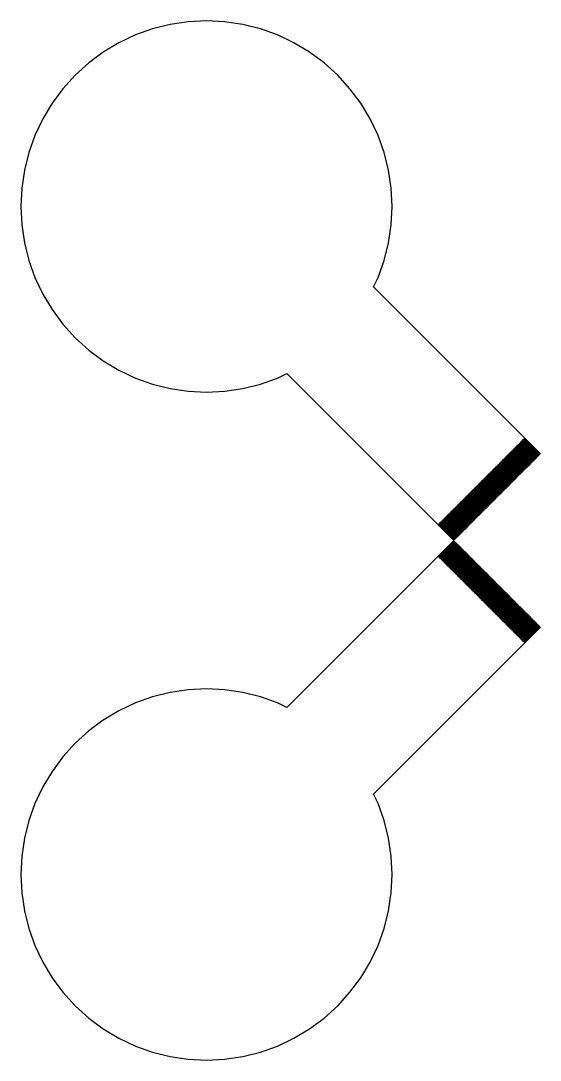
# Model space of a CAD drawing. Extents: x -73 to 181, y -8 to 80.
# Drawn here: x 20 to 27, y 20 to 34 of the extents above; entities that cross this region are included whole.
import ezdxf

# ---------------------------------------------------------------- set-up
doc = ezdxf.new("R2010")
doc.units = 0

msp = doc.modelspace()

# ---------------------------------------------------------------- linework, layer by layer
for p, q in [((21.7771, 33.8895), (21.5461, 33.8069)), ((22.0151, 33.9491), (21.7771, 33.8895)), ((22.2578, 33.9851), (22.0151, 33.9491)), ((22.5028, 33.9972), (22.2578, 33.9851)), ((22.7478, 33.9851), (22.5028, 33.9972)), ((22.9905, 33.9491), (22.7478, 33.9851)), ((23.2285, 33.8895), (22.9905, 33.9491)), ((23.4595, 33.8069), (23.2285, 33.8895)), ((21.5461, 33.8069), (21.3243, 33.702)), ((23.6813, 33.702), (23.4595, 33.8069)), ((21.3243, 33.702), (21.1139, 33.5759)), ((23.8917, 33.5759), (23.6813, 33.702)), ((21.1139, 33.5759), (20.9168, 33.4297)), ((24.0888, 33.4297), (23.8917, 33.5759)), ((20.9168, 33.4297), (20.735, 33.265)), ((24.2706, 33.265), (24.0888, 33.4297)), ((20.735, 33.265), (20.5703, 33.0832)), ((24.4353, 33.0832), (24.2706, 33.265)), ((20.5703, 33.0832), (20.4241, 32.8861)), ((24.5815, 32.8861), (24.4353, 33.0832)), ((20.4241, 32.8861), (20.298, 32.6757)), ((24.7076, 32.6757), (24.5815, 32.8861)), ((20.298, 32.6757), (20.1931, 32.4539)), ((24.8125, 32.4539), (24.7076, 32.6757)), ((20.1931, 32.4539), (20.1105, 32.2229)), ((24.8951, 32.2229), (24.8125, 32.4539)), ((20.1105, 32.2229), (20.0508, 31.9849)), ((24.9547, 31.9849), (24.8951, 32.2229)), ((20.0508, 31.9849), (20.0148, 31.7422)), ((24.9908, 31.7422), (24.9547, 31.9849)), ((20.0148, 31.7422), (20.0028, 31.4972)), ((25.0028, 31.4972), (24.9908, 31.7422)), ((20.0028, 31.4972), (20.0148, 31.2521)), ((24.9908, 31.2521), (25.0028, 31.4972)), ((20.0148, 31.2521), (20.0508, 31.0095)), ((24.9548, 31.0094), (24.9908, 31.2521)), ((20.0508, 31.0095), (20.1105, 30.7715)), ((24.8951, 30.7715), (24.9548, 31.0094)), ((20.1105, 30.7715), (20.1931, 30.5405)), ((24.8125, 30.5405), (24.8951, 30.7715)), ((20.1931, 30.5405), (20.298, 30.3187)), ((24.7527, 30.414), (24.8125, 30.5405)), ((27, 28.1667), (24.7527, 30.414)), ((20.298, 30.3187), (20.4241, 30.1083)), ((20.4241, 30.1083), (20.5703, 29.9112)), ((20.5703, 29.9112), (20.735, 29.7294)), ((20.735, 29.7294), (20.9168, 29.5647)), ((20.9168, 29.5647), (21.1139, 29.4185)), ((21.1139, 29.4185), (21.3243, 29.2924)), ((21.3243, 29.2924), (21.5461, 29.1875)), ((21.5461, 29.1875), (21.7771, 29.1048)), ((23.2285, 29.1048), (23.4595, 29.1875)), ((23.4595, 29.1875), (23.586, 29.2473)), ((23.586, 29.2473), (25.8333, 27)), ((21.7771, 29.1048), (22.0151, 29.0452)), ((22.0151, 29.0452), (22.2578, 29.0092)), ((22.2578, 29.0092), (22.5028, 28.9972)), ((22.5028, 28.9972), (22.7479, 29.0092)), ((22.7479, 29.0092), (22.9905, 29.0452)), ((22.9905, 29.0452), (23.2285, 29.1048)), ((26.6747, 28.2657), (26.6818, 28.2728)), ((26.6818, 28.2728), (26.8939, 28.0606)), ((26.6889, 28.2799), (26.6959, 28.2869)), ((26.901, 28.0677), (26.6889, 28.2799)), ((26.6959, 28.2869), (26.9081, 28.0748)), ((26.703, 28.294), (26.7101, 28.3011)), ((26.9151, 28.0818), (26.703, 28.294)), ((26.7101, 28.3011), (26.9222, 28.0889)), ((26.7171, 28.3081), (26.7242, 28.3152)), ((26.9293, 28.096), (26.7171, 28.3081)), ((26.7242, 28.3152), (26.9363, 28.1031)), ((26.7313, 28.3223), (26.7384, 28.3293)), ((26.9434, 28.1101), (26.7313, 28.3223)), ((26.7384, 28.3293), (26.9505, 28.1172)), ((26.7454, 28.3364), (26.7525, 28.3435)), ((26.9576, 28.1243), (26.7454, 28.3364)), ((26.7525, 28.3435), (26.9646, 28.1314)), ((26.7596, 28.3506), (26.7666, 28.3576)), ((26.9717, 28.1384), (26.7596, 28.3506)), ((26.7666, 28.3576), (26.9788, 28.1455)), ((26.7737, 28.3647), (26.7808, 28.3718)), ((26.9858, 28.1526), (26.7737, 28.3647)), ((26.7808, 28.3718), (26.9929, 28.1596)), ((26.5333, 28.1243), (26.5404, 28.1314)), ((26.5404, 28.1314), (26.7525, 27.9192)), ((26.5474, 28.1384), (26.5545, 28.1455)), ((26.7596, 27.9263), (26.5474, 28.1384)), ((26.5545, 28.1455), (26.7666, 27.9334)), ((26.5616, 28.1526), (26.5686, 28.1597)), ((26.7737, 27.9404), (26.5616, 28.1526)), ((26.5686, 28.1597), (26.7808, 27.9475)), ((26.5757, 28.1667), (26.5828, 28.1738)), ((26.7879, 27.9546), (26.5757, 28.1667)), ((26.5828, 28.1738), (26.7949, 27.9617)), ((26.5899, 28.1809), (26.5969, 28.1879)), ((26.802, 27.9687), (26.5899, 28.1809)), ((26.5969, 28.1879), (26.8091, 27.9758)), ((26.604, 28.195), (26.6111, 28.2021)), ((26.8161, 27.9829), (26.604, 28.195)), ((26.6111, 28.2021), (26.8232, 27.9899)), ((26.6181, 28.2091), (26.6252, 28.2162)), ((26.8303, 27.997), (26.6181, 28.2091)), ((26.6252, 28.2162), (26.8374, 28.0041)), ((26.6323, 28.2233), (26.6394, 28.2303)), ((26.8444, 28.0112), (26.6323, 28.2233)), ((26.6394, 28.2303), (26.8515, 28.0182)), ((26.6464, 28.2374), (26.6535, 28.2445)), ((26.8586, 28.0253), (26.6464, 28.2374)), ((26.6535, 28.2445), (26.8656, 28.0324)), ((26.6606, 28.2516), (26.6676, 28.2586)), ((26.8727, 28.0394), (26.6606, 28.2516)), ((26.6676, 28.2586), (26.8798, 28.0465)), ((26.8869, 28.0536), (26.6747, 28.2657)), ((26.9646, 28.1314), (26.9576, 28.1243)), ((26.9788, 28.1455), (26.9717, 28.1384)), ((26.9929, 28.1596), (26.9858, 28.1526)), ((26.3919, 27.9829), (26.3989, 27.9899)), ((26.3989, 27.9899), (26.6111, 27.7778)), ((26.406, 27.997), (26.4131, 28.0041)), ((26.6181, 27.7849), (26.406, 27.997)), ((26.4131, 28.0041), (26.6252, 27.7919)), ((26.4202, 28.0112), (26.4272, 28.0182)), ((26.6323, 27.799), (26.4202, 28.0112)), ((26.4272, 28.0182), (26.6394, 27.8061)), ((26.4343, 28.0253), (26.4414, 28.0324)), ((26.6464, 27.8132), (26.4343, 28.0253)), ((26.4414, 28.0324), (26.6535, 27.8202)), ((26.4484, 28.0394), (26.4555, 28.0465)), ((26.6606, 27.8273), (26.4484, 28.0394)), ((26.4555, 28.0465), (26.6676, 27.8344)), ((26.4626, 28.0536), (26.4697, 28.0607)), ((26.6747, 27.8414), (26.4626, 28.0536)), ((26.4697, 28.0607), (26.6818, 27.8485)), ((26.4767, 28.0677), (26.4838, 28.0748)), ((26.6889, 27.8556), (26.4767, 28.0677)), ((26.4838, 28.0748), (26.6959, 27.8627)), ((26.4909, 28.0819), (26.4979, 28.0889)), ((26.703, 27.8697), (26.4909, 28.0819)), ((26.4979, 28.0889), (26.7101, 27.8768)), ((26.505, 28.096), (26.5121, 28.1031)), ((26.7171, 27.8839), (26.505, 28.096)), ((26.5121, 28.1031), (26.7242, 27.8909)), ((26.5191, 28.1101), (26.5262, 28.1172)), ((26.7313, 27.898), (26.5191, 28.1101)), ((26.5262, 28.1172), (26.7384, 27.9051)), ((26.7454, 27.9122), (26.5333, 28.1243)), ((26.8232, 27.9899), (26.8161, 27.9829)), ((26.8374, 28.0041), (26.8303, 27.997)), ((26.8515, 28.0182), (26.8444, 28.0112)), ((26.8656, 28.0324), (26.8586, 28.0253)), ((26.8798, 28.0465), (26.8727, 28.0394)), ((26.8939, 28.0606), (26.8869, 28.0536)), ((26.9081, 28.0748), (26.901, 28.0677)), ((26.9222, 28.0889), (26.9151, 28.0818)), ((26.9363, 28.1031), (26.9293, 28.096)), ((26.9505, 28.1172), (26.9434, 28.1101)), ((26.2646, 27.8556), (26.2717, 27.8627)), ((26.4767, 27.6434), (26.2646, 27.8556)), ((26.2717, 27.8627), (26.4838, 27.6505)), ((26.2787, 27.8697), (26.2858, 27.8768)), ((26.4909, 27.6576), (26.2787, 27.8697)), ((26.2858, 27.8768), (26.4979, 27.6647)), ((26.2929, 27.8839), (26.3, 27.8909)), ((26.505, 27.6717), (26.2929, 27.8839)), ((26.3, 27.8909), (26.5121, 27.6788)), ((26.307, 27.898), (26.3141, 27.9051)), ((26.5191, 27.6859), (26.307, 27.898)), ((26.3141, 27.9051), (26.5262, 27.6929)), ((26.3212, 27.9122), (26.3282, 27.9192)), ((26.5333, 27.7), (26.3212, 27.9122)), ((26.3282, 27.9192), (26.5404, 27.7071)), ((26.3353, 27.9263), (26.3424, 27.9334)), ((26.5474, 27.7142), (26.3353, 27.9263)), ((26.3424, 27.9334), (26.5545, 27.7212)), ((26.3494, 27.9404), (26.3565, 27.9475)), ((26.5616, 27.7283), (26.3494, 27.9404)), ((26.3565, 27.9475), (26.5686, 27.7354)), ((26.3636, 27.9546), (26.3707, 27.9617)), ((26.5757, 27.7424), (26.3636, 27.9546)), ((26.3707, 27.9617), (26.5828, 27.7495)), ((26.3777, 27.9687), (26.3848, 27.9758)), ((26.5899, 27.7566), (26.3777, 27.9687)), ((26.3848, 27.9758), (26.5969, 27.7637)), ((26.604, 27.7707), (26.3919, 27.9829)), ((26.6959, 27.8627), (26.6889, 27.8556)), ((26.7101, 27.8768), (26.703, 27.8697)), ((26.7242, 27.8909), (26.7171, 27.8839)), ((26.7384, 27.9051), (26.7313, 27.898)), ((26.7525, 27.9192), (26.7454, 27.9122)), ((26.7666, 27.9334), (26.7596, 27.9263)), ((26.7808, 27.9475), (26.7737, 27.9404)), ((26.7949, 27.9617), (26.7879, 27.9546)), ((26.8091, 27.9758), (26.802, 27.9687)), ((26.1232, 27.7142), (26.1302, 27.7212)), ((26.3353, 27.502), (26.1232, 27.7142)), ((26.1302, 27.7212), (26.3424, 27.5091)), ((26.1373, 27.7283), (26.1444, 27.7354)), ((26.3495, 27.5162), (26.1373, 27.7283)), ((26.1444, 27.7354), (26.3565, 27.5233)), ((26.1515, 27.7425), (26.1585, 27.7495)), ((26.3636, 27.5303), (26.1515, 27.7425)), ((26.1585, 27.7495), (26.3707, 27.5374)), ((26.1656, 27.7566), (26.1727, 27.7637)), ((26.3777, 27.5445), (26.1656, 27.7566)), ((26.1727, 27.7637), (26.3848, 27.5515)), ((26.1798, 27.7708), (26.1868, 27.7778)), ((26.3919, 27.5586), (26.1798, 27.7708)), ((26.1868, 27.7778), (26.399, 27.5657)), ((26.1939, 27.7849), (26.201, 27.792)), ((26.406, 27.5728), (26.1939, 27.7849)), ((26.201, 27.792), (26.4131, 27.5798)), ((26.208, 27.799), (26.2151, 27.8061)), ((26.4202, 27.5869), (26.208, 27.799)), ((26.2151, 27.8061), (26.4272, 27.594)), ((26.2222, 27.8132), (26.2292, 27.8202)), ((26.4343, 27.601), (26.2222, 27.8132)), ((26.2292, 27.8202), (26.4414, 27.6081)), ((26.2363, 27.8273), (26.2434, 27.8344)), ((26.4485, 27.6152), (26.2363, 27.8273)), ((26.2434, 27.8344), (26.4555, 27.6222)), ((26.2504, 27.8414), (26.2575, 27.8485)), ((26.4626, 27.6293), (26.2504, 27.8414)), ((26.2575, 27.8485), (26.4697, 27.6364)), ((26.5545, 27.7212), (26.5474, 27.7142)), ((26.5686, 27.7354), (26.5616, 27.7283)), ((26.5828, 27.7495), (26.5757, 27.7424)), ((26.5969, 27.7637), (26.5899, 27.7566)), ((26.6111, 27.7778), (26.604, 27.7707)), ((26.6252, 27.7919), (26.6181, 27.7849)), ((26.6394, 27.8061), (26.6323, 27.799)), ((26.6535, 27.8202), (26.6464, 27.8132)), ((26.6676, 27.8344), (26.6606, 27.8273)), ((26.6818, 27.8485), (26.6747, 27.8414)), ((25.9818, 27.5728), (25.9888, 27.5798)), ((26.1939, 27.3606), (25.9818, 27.5728)), ((25.9888, 27.5798), (26.201, 27.3677)), ((25.9959, 27.5869), (26.003, 27.594)), ((26.208, 27.3748), (25.9959, 27.5869)), ((26.003, 27.594), (26.2151, 27.3818)), ((26.01, 27.601), (26.0171, 27.6081)), ((26.2222, 27.3889), (26.01, 27.601)), ((26.0171, 27.6081), (26.2292, 27.396)), ((26.0242, 27.6152), (26.0313, 27.6223)), ((26.2363, 27.403), (26.0242, 27.6152)), ((26.0313, 27.6223), (26.2434, 27.4101)), ((26.0383, 27.6293), (26.0454, 27.6364)), ((26.2505, 27.4172), (26.0383, 27.6293)), ((26.0454, 27.6364), (26.2575, 27.4243)), ((26.0525, 27.6435), (26.0596, 27.6505)), ((26.2646, 27.4313), (26.0525, 27.6435)), ((26.0596, 27.6505), (26.2717, 27.4384)), ((26.0666, 27.6576), (26.0737, 27.6647)), ((26.2787, 27.4455), (26.0666, 27.6576)), ((26.0737, 27.6647), (26.2858, 27.4525)), ((26.0808, 27.6718), (26.0878, 27.6788)), ((26.2929, 27.4596), (26.0808, 27.6718)), ((26.0878, 27.6788), (26.3, 27.4667)), ((26.0949, 27.6859), (26.102, 27.693)), ((26.307, 27.4738), (26.0949, 27.6859)), ((26.102, 27.693), (26.3141, 27.4808)), ((26.109, 27.7), (26.1161, 27.7071)), ((26.3212, 27.4879), (26.109, 27.7)), ((26.1161, 27.7071), (26.3282, 27.495)), ((26.4131, 27.5798), (26.406, 27.5728)), ((26.4272, 27.594), (26.4202, 27.5869)), ((26.4414, 27.6081), (26.4343, 27.601)), ((26.4555, 27.6222), (26.4485, 27.6152)), ((26.4697, 27.6364), (26.4626, 27.6293)), ((26.4838, 27.6505), (26.4767, 27.6434)), ((26.4979, 27.6647), (26.4909, 27.6576)), ((26.5121, 27.6788), (26.505, 27.6717)), ((26.5262, 27.6929), (26.5191, 27.6859)), ((26.5404, 27.7071), (26.5333, 27.7)), ((25.8403, 27.4313), (25.8474, 27.4384)), ((26.0525, 27.2192), (25.8403, 27.4313)), ((25.8474, 27.4384), (26.0596, 27.2263)), ((25.8545, 27.4455), (25.8616, 27.4525)), ((26.0666, 27.2333), (25.8545, 27.4455)), ((25.8616, 27.4525), (26.0737, 27.2404)), ((25.8686, 27.4596), (25.8757, 27.4667)), ((26.0808, 27.2475), (25.8686, 27.4596)), ((25.8757, 27.4667), (26.0878, 27.2545)), ((25.8828, 27.4738), (25.8898, 27.4808)), ((26.0949, 27.2616), (25.8828, 27.4738)), ((25.8898, 27.4808), (26.102, 27.2687)), ((25.8969, 27.4879), (25.904, 27.495)), ((26.109, 27.2758), (25.8969, 27.4879)), ((25.904, 27.495), (26.1161, 27.2828)), ((25.9111, 27.502), (25.9181, 27.5091)), ((26.1232, 27.2899), (25.9111, 27.502)), ((25.9181, 27.5091), (26.1302, 27.297)), ((25.9252, 27.5162), (25.9323, 27.5233)), ((26.1373, 27.304), (25.9252, 27.5162)), ((25.9323, 27.5233), (26.1444, 27.3111)), ((25.9393, 27.5303), (25.9464, 27.5374)), ((26.1515, 27.3182), (25.9393, 27.5303)), ((25.9464, 27.5374), (26.1585, 27.3253)), ((25.9535, 27.5445), (25.9606, 27.5515)), ((26.1656, 27.3323), (25.9535, 27.5445)), ((25.9606, 27.5515), (26.1727, 27.3394)), ((25.9676, 27.5586), (25.9747, 27.5657)), ((26.1798, 27.3465), (25.9676, 27.5586)), ((25.9747, 27.5657), (26.1868, 27.3535)), ((26.2717, 27.4384), (26.2646, 27.4313)), ((26.2858, 27.4525), (26.2787, 27.4455)), ((26.3, 27.4667), (26.2929, 27.4596)), ((26.3141, 27.4808), (26.307, 27.4738)), ((26.3282, 27.495), (26.3212, 27.4879)), ((26.3424, 27.5091), (26.3353, 27.502)), ((26.3565, 27.5233), (26.3495, 27.5162)), ((26.3707, 27.5374), (26.3636, 27.5303)), ((26.3848, 27.5515), (26.3777, 27.5445)), ((26.399, 27.5657), (26.3919, 27.5586)), ((25.6989, 27.2899), (25.706, 27.297)), ((25.9111, 27.0778), (25.6989, 27.2899)), ((25.706, 27.297), (25.9181, 27.0849)), ((25.7131, 27.304), (25.7201, 27.3111)), ((25.9252, 27.0919), (25.7131, 27.304)), ((25.7201, 27.3111), (25.9323, 27.099)), ((25.7272, 27.3182), (25.7343, 27.3253)), ((25.9393, 27.1061), (25.7272, 27.3182)), ((25.7343, 27.3253), (25.9464, 27.1131)), ((25.7413, 27.3323), (25.7484, 27.3394)), ((25.9535, 27.1202), (25.7413, 27.3323)), ((25.7484, 27.3394), (25.9606, 27.1273)), ((25.7555, 27.3465), (25.7626, 27.3535)), ((25.9676, 27.1343), (25.7555, 27.3465)), ((25.7626, 27.3535), (25.9747, 27.1414)), ((25.7696, 27.3606), (25.7767, 27.3677)), ((25.9818, 27.1485), (25.7696, 27.3606)), ((25.7767, 27.3677), (25.9888, 27.1556)), ((25.7838, 27.3748), (25.7908, 27.3818)), ((25.9959, 27.1626), (25.7838, 27.3748)), ((25.7908, 27.3818), (26.003, 27.1697)), ((25.7979, 27.3889), (25.805, 27.396)), ((26.01, 27.1768), (25.7979, 27.3889)), ((25.805, 27.396), (26.0171, 27.1839)), ((25.8121, 27.403), (25.8191, 27.4101)), ((26.0242, 27.1909), (25.8121, 27.403)), ((25.8191, 27.4101), (26.0313, 27.198)), ((25.8262, 27.4172), (25.8333, 27.4243)), ((26.0383, 27.2051), (25.8262, 27.4172)), ((25.8333, 27.4243), (26.0454, 27.2121)), ((26.1302, 27.297), (26.1232, 27.2899)), ((26.1444, 27.3111), (26.1373, 27.304)), ((26.1585, 27.3253), (26.1515, 27.3182)), ((26.1727, 27.3394), (26.1656, 27.3323)), ((26.1868, 27.3535), (26.1798, 27.3465)), ((26.201, 27.3677), (26.1939, 27.3606)), ((26.2151, 27.3818), (26.208, 27.3748)), ((26.2292, 27.396), (26.2222, 27.3889)), ((26.2434, 27.4101), (26.2363, 27.403)), ((26.2575, 27.4243), (26.2505, 27.4172)), ((25.6282, 27.2192), (25.6353, 27.2263)), ((25.8403, 27.0071), (25.6282, 27.2192)), ((25.6353, 27.2263), (25.8474, 27.0141)), ((25.6423, 27.2333), (25.6494, 27.2404)), ((25.8545, 27.0212), (25.6423, 27.2333)), ((25.6494, 27.2404), (25.8616, 27.0283)), ((25.6565, 27.2475), (25.6636, 27.2545)), ((25.8686, 27.0354), (25.6565, 27.2475)), ((25.6636, 27.2545), (25.8757, 27.0424)), ((25.6706, 27.2616), (25.6777, 27.2687)), ((25.8828, 27.0495), (25.6706, 27.2616)), ((25.6777, 27.2687), (25.8898, 27.0566)), ((25.6848, 27.2758), (25.6918, 27.2828)), ((25.8969, 27.0636), (25.6848, 27.2758)), ((25.6918, 27.2828), (25.904, 27.0707)), ((25.9888, 27.1556), (25.9818, 27.1485)), ((26.003, 27.1697), (25.9959, 27.1626)), ((26.0171, 27.1839), (26.01, 27.1768)), ((26.0313, 27.198), (26.0242, 27.1909)), ((26.0454, 27.2121), (26.0383, 27.2051)), ((26.0596, 27.2263), (26.0525, 27.2192)), ((26.0737, 27.2404), (26.0666, 27.2333)), ((26.0878, 27.2545), (26.0808, 27.2475)), ((26.102, 27.2687), (26.0949, 27.2616)), ((26.1161, 27.2828), (26.109, 27.2758)), ((25.8474, 27.0141), (25.8403, 27.0071)), ((25.8616, 27.0283), (25.8545, 27.0212)), ((25.8757, 27.0424), (25.8686, 27.0354)), ((25.8898, 27.0566), (25.8828, 27.0495)), ((25.904, 27.0707), (25.8969, 27.0636)), ((25.9181, 27.0849), (25.9111, 27.0778)), ((25.9323, 27.099), (25.9252, 27.0919)), ((25.9464, 27.1131), (25.9393, 27.1061)), ((25.9606, 27.1273), (25.9535, 27.1202)), ((25.9747, 27.1414), (25.9676, 27.1343)), ((25.8333, 27), (23.586, 24.7527)), ((25.6282, 26.7808), (25.8403, 26.9929)), ((25.8474, 26.9858), (25.6353, 26.7737)), ((25.6423, 26.7666), (25.8545, 26.9788)), ((25.8616, 26.9717), (25.6494, 26.7596)), ((25.6565, 26.7525), (25.8686, 26.9646)), ((25.8757, 26.9576), (25.6636, 26.7454)), ((25.6706, 26.7384), (25.8828, 26.9505)), ((25.8898, 26.9434), (25.6777, 26.7313)), ((25.6848, 26.7242), (25.8969, 26.9363)), ((25.904, 26.9293), (25.6918, 26.7171)), ((25.6989, 26.7101), (25.9111, 26.9222)), ((25.9181, 26.9151), (25.706, 26.703)), ((25.7131, 26.6959), (25.9252, 26.9081)), ((25.9323, 26.901), (25.7201, 26.6889)), ((25.7272, 26.6818), (25.9393, 26.8939)), ((25.9464, 26.8869), (25.7343, 26.6747)), ((25.7413, 26.6676), (25.9535, 26.8798)), ((25.9606, 26.8727), (25.7484, 26.6606)), ((25.8403, 26.9929), (25.8474, 26.9858)), ((25.8545, 26.9788), (25.8616, 26.9717)), ((25.8686, 26.9646), (25.8757, 26.9576)), ((25.8828, 26.9505), (25.8898, 26.9434)), ((25.8969, 26.9363), (25.904, 26.9293)), ((25.9111, 26.9222), (25.9181, 26.9151)), ((25.9252, 26.9081), (25.9323, 26.901)), ((25.9393, 26.8939), (25.9464, 26.8869)), ((25.9535, 26.8798), (25.9606, 26.8727)), ((25.6353, 26.7737), (25.6282, 26.7808)), ((25.6494, 26.7596), (25.6423, 26.7666)), ((25.6636, 26.7454), (25.6565, 26.7525)), ((25.6777, 26.7313), (25.6706, 26.7384)), ((25.7555, 26.6535), (25.9676, 26.8656)), ((25.9747, 26.8586), (25.7626, 26.6464)), ((25.7696, 26.6394), (25.9818, 26.8515)), ((25.9888, 26.8444), (25.7767, 26.6323)), ((25.7838, 26.6252), (25.9959, 26.8374)), ((26.003, 26.8303), (25.7908, 26.6181)), ((25.7979, 26.6111), (26.01, 26.8232)), ((26.0171, 26.8161), (25.805, 26.604)), ((25.8121, 26.5969), (26.0242, 26.8091)), ((26.0313, 26.802), (25.8191, 26.5899)), ((25.8262, 26.5828), (26.0383, 26.7949)), ((26.0454, 26.7879), (25.8333, 26.5757)), ((25.8403, 26.5686), (26.0525, 26.7808)), ((26.0596, 26.7737), (25.8474, 26.5616)), ((25.8545, 26.5545), (26.0666, 26.7666)), ((26.0737, 26.7596), (25.8616, 26.5474)), ((25.8686, 26.5404), (26.0808, 26.7525)), ((26.0878, 26.7454), (25.8757, 26.5333)), ((25.8828, 26.5262), (26.0949, 26.7384)), ((26.102, 26.7313), (25.8898, 26.5191)), ((25.9676, 26.8656), (25.9747, 26.8586)), ((25.9818, 26.8515), (25.9888, 26.8444)), ((25.9959, 26.8374), (26.003, 26.8303)), ((26.01, 26.8232), (26.0171, 26.8161)), ((26.0242, 26.8091), (26.0313, 26.802)), ((26.0383, 26.7949), (26.0454, 26.7879)), ((26.0525, 26.7808), (26.0596, 26.7737)), ((26.0666, 26.7666), (26.0737, 26.7596)), ((26.0808, 26.7525), (26.0878, 26.7454)), ((26.0949, 26.7384), (26.102, 26.7313)), ((25.6918, 26.7171), (25.6848, 26.7242)), ((25.706, 26.703), (25.6989, 26.7101)), ((25.7201, 26.6889), (25.7131, 26.6959)), ((25.7343, 26.6747), (25.7272, 26.6818)), ((25.7484, 26.6606), (25.7413, 26.6676)), ((25.7626, 26.6464), (25.7555, 26.6535)), ((25.7767, 26.6323), (25.7696, 26.6394)), ((25.7908, 26.6181), (25.7838, 26.6252)), ((25.805, 26.604), (25.7979, 26.6111)), ((25.8191, 26.5899), (25.8121, 26.5969)), ((25.8969, 26.5121), (26.109, 26.7242)), ((26.1161, 26.7171), (25.904, 26.505)), ((25.9111, 26.4979), (26.1232, 26.7101)), ((26.1302, 26.703), (25.9181, 26.4909)), ((25.9252, 26.4838), (26.1373, 26.6959)), ((26.1444, 26.6889), (25.9323, 26.4767)), ((25.9393, 26.4697), (26.1515, 26.6818)), ((26.1585, 26.6747), (25.9464, 26.4626)), ((25.9535, 26.4555), (26.1656, 26.6676)), ((26.1727, 26.6606), (25.9606, 26.4484)), ((25.9676, 26.4414), (26.1798, 26.6535)), ((26.1868, 26.6464), (25.9747, 26.4343)), ((25.9818, 26.4272), (26.1939, 26.6394)), ((26.201, 26.6323), (25.9888, 26.4202)), ((25.9959, 26.4131), (26.208, 26.6252)), ((26.2151, 26.6181), (26.003, 26.406)), ((26.01, 26.3989), (26.2222, 26.6111)), ((26.2292, 26.604), (26.0171, 26.3919)), ((26.0242, 26.3848), (26.2363, 26.5969)), ((26.2434, 26.5899), (26.0313, 26.3777)), ((26.109, 26.7242), (26.1161, 26.7171)), ((26.1232, 26.7101), (26.1302, 26.703)), ((26.1373, 26.6959), (26.1444, 26.6889)), ((26.1515, 26.6818), (26.1585, 26.6747)), ((26.1656, 26.6676), (26.1727, 26.6606)), ((26.1798, 26.6535), (26.1868, 26.6464)), ((26.1939, 26.6394), (26.201, 26.6323)), ((26.208, 26.6252), (26.2151, 26.6181)), ((26.2222, 26.6111), (26.2292, 26.604)), ((26.2363, 26.5969), (26.2434, 26.5899)), ((25.8333, 26.5757), (25.8262, 26.5828)), ((25.8474, 26.5616), (25.8403, 26.5686)), ((25.8616, 26.5474), (25.8545, 26.5545)), ((25.8757, 26.5333), (25.8686, 26.5404)), ((25.8898, 26.5191), (25.8828, 26.5262)), ((25.904, 26.505), (25.8969, 26.5121)), ((25.9181, 26.4909), (25.9111, 26.4979)), ((25.9323, 26.4767), (25.9252, 26.4838)), ((25.9464, 26.4626), (25.9393, 26.4697)), ((25.9606, 26.4484), (25.9535, 26.4555)), ((26.0383, 26.3707), (26.2505, 26.5828)), ((26.2575, 26.5757), (26.0454, 26.3636)), ((26.0525, 26.3565), (26.2646, 26.5686)), ((26.2717, 26.5616), (26.0596, 26.3494)), ((26.0666, 26.3424), (26.2787, 26.5545)), ((26.2858, 26.5474), (26.0737, 26.3353)), ((26.0808, 26.3282), (26.2929, 26.5404)), ((26.3, 26.5333), (26.0878, 26.3212)), ((26.0949, 26.3141), (26.307, 26.5262)), ((26.3141, 26.5191), (26.102, 26.307)), ((26.109, 26.3), (26.3212, 26.5121)), ((26.3282, 26.505), (26.1161, 26.2929)), ((26.1232, 26.2858), (26.3353, 26.4979)), ((26.3424, 26.4909), (26.1302, 26.2787)), ((26.1373, 26.2717), (26.3495, 26.4838)), ((26.3565, 26.4767), (26.1444, 26.2646)), ((26.1515, 26.2575), (26.3636, 26.4697)), ((26.3707, 26.4626), (26.1585, 26.2504)), ((26.1656, 26.2434), (26.3777, 26.4555)), ((26.2505, 26.5828), (26.2575, 26.5757)), ((26.2646, 26.5686), (26.2717, 26.5616)), ((26.2787, 26.5545), (26.2858, 26.5474)), ((26.2929, 26.5404), (26.3, 26.5333)), ((26.307, 26.5262), (26.3141, 26.5191)), ((26.3212, 26.5121), (26.3282, 26.505)), ((26.3353, 26.4979), (26.3424, 26.4909)), ((26.3495, 26.4838), (26.3565, 26.4767)), ((26.3636, 26.4697), (26.3707, 26.4626)), ((26.3777, 26.4555), (26.3848, 26.4485)), ((25.9747, 26.4343), (25.9676, 26.4414)), ((25.9888, 26.4202), (25.9818, 26.4272)), ((26.003, 26.406), (25.9959, 26.4131)), ((26.0171, 26.3919), (26.01, 26.3989)), ((26.0313, 26.3777), (26.0242, 26.3848)), ((26.0454, 26.3636), (26.0383, 26.3707)), ((26.0596, 26.3494), (26.0525, 26.3565)), ((26.0737, 26.3353), (26.0666, 26.3424)), ((26.0878, 26.3212), (26.0808, 26.3282)), ((26.102, 26.307), (26.0949, 26.3141)), ((26.3848, 26.4485), (26.1727, 26.2363)), ((26.1798, 26.2292), (26.3919, 26.4414)), ((26.399, 26.4343), (26.1868, 26.2222)), ((26.1939, 26.2151), (26.406, 26.4272)), ((26.4131, 26.4202), (26.201, 26.208)), ((26.208, 26.201), (26.4202, 26.4131)), ((26.4272, 26.406), (26.2151, 26.1939)), ((26.2222, 26.1868), (26.4343, 26.399)), ((26.4414, 26.3919), (26.2292, 26.1798)), ((26.2363, 26.1727), (26.4485, 26.3848)), ((26.4555, 26.3777), (26.2434, 26.1656)), ((26.2504, 26.1585), (26.4626, 26.3707)), ((26.4697, 26.3636), (26.2575, 26.1515)), ((26.2646, 26.1444), (26.4767, 26.3565)), ((26.4838, 26.3495), (26.2717, 26.1373)), ((26.2787, 26.1302), (26.4909, 26.3424)), ((26.4979, 26.3353), (26.2858, 26.1232)), ((26.2929, 26.1161), (26.505, 26.3282)), ((26.5121, 26.3212), (26.3, 26.109)), ((26.307, 26.102), (26.5191, 26.3141)), ((26.3919, 26.4414), (26.399, 26.4343)), ((26.406, 26.4272), (26.4131, 26.4202)), ((26.4202, 26.4131), (26.4272, 26.406)), ((26.4343, 26.399), (26.4414, 26.3919)), ((26.4485, 26.3848), (26.4555, 26.3777)), ((26.4626, 26.3707), (26.4697, 26.3636)), ((26.4767, 26.3565), (26.4838, 26.3495)), ((26.4909, 26.3424), (26.4979, 26.3353)), ((26.505, 26.3282), (26.5121, 26.3212)), ((26.5191, 26.3141), (26.5262, 26.307)), ((26.1161, 26.2929), (26.109, 26.3)), ((26.1302, 26.2787), (26.1232, 26.2858)), ((26.1444, 26.2646), (26.1373, 26.2717)), ((26.1585, 26.2504), (26.1515, 26.2575)), ((26.1727, 26.2363), (26.1656, 26.2434)), ((26.1868, 26.2222), (26.1798, 26.2292)), ((26.201, 26.208), (26.1939, 26.2151)), ((26.2151, 26.1939), (26.208, 26.201)), ((26.2292, 26.1798), (26.2222, 26.1868)), ((26.2434, 26.1656), (26.2363, 26.1727)), ((26.5262, 26.307), (26.3141, 26.0949)), ((26.3212, 26.0878), (26.5333, 26.3)), ((26.5404, 26.2929), (26.3282, 26.0808)), ((26.3353, 26.0737), (26.5474, 26.2858)), ((26.5545, 26.2787), (26.3424, 26.0666)), ((26.3494, 26.0596), (26.5616, 26.2717)), ((26.5686, 26.2646), (26.3565, 26.0525)), ((26.3636, 26.0454), (26.5757, 26.2575)), ((26.5828, 26.2505), (26.3707, 26.0383)), ((26.3777, 26.0313), (26.5899, 26.2434)), ((26.5969, 26.2363), (26.3848, 26.0242)), ((26.3919, 26.0171), (26.604, 26.2292)), ((26.6111, 26.2222), (26.3989, 26.01)), ((26.406, 26.003), (26.6181, 26.2151)), ((26.6252, 26.208), (26.4131, 25.9959)), ((26.4202, 25.9888), (26.6323, 26.201)), ((26.6394, 26.1939), (26.4272, 25.9818)), ((26.4343, 25.9747), (26.6464, 26.1868)), ((26.6535, 26.1798), (26.4414, 25.9676)), ((26.4484, 25.9606), (26.6606, 26.1727)), ((26.5333, 26.3), (26.5404, 26.2929)), ((26.5474, 26.2858), (26.5545, 26.2787)), ((26.5616, 26.2717), (26.5686, 26.2646)), ((26.5757, 26.2575), (26.5828, 26.2505)), ((26.5899, 26.2434), (26.5969, 26.2363)), ((26.604, 26.2292), (26.6111, 26.2222)), ((26.6181, 26.2151), (26.6252, 26.208)), ((26.6323, 26.201), (26.6394, 26.1939)), ((26.6464, 26.1868), (26.6535, 26.1798)), ((26.6606, 26.1727), (26.6676, 26.1656)), ((26.2575, 26.1515), (26.2504, 26.1585)), ((26.2717, 26.1373), (26.2646, 26.1444)), ((26.2858, 26.1232), (26.2787, 26.1302)), ((26.3, 26.109), (26.2929, 26.1161)), ((26.3141, 26.0949), (26.307, 26.102)), ((26.3282, 26.0808), (26.3212, 26.0878)), ((26.3424, 26.0666), (26.3353, 26.0737)), ((26.3565, 26.0525), (26.3494, 26.0596)), ((26.3707, 26.0383), (26.3636, 26.0454)), ((26.3848, 26.0242), (26.3777, 26.0313)), ((26.6676, 26.1656), (26.4555, 25.9535)), ((26.4626, 25.9464), (26.6747, 26.1585)), ((26.6818, 26.1515), (26.4697, 25.9393)), ((26.4767, 25.9323), (26.6889, 26.1444)), ((26.6959, 26.1373), (26.4838, 25.9252)), ((26.4909, 25.9181), (26.703, 26.1302)), ((26.7101, 26.1232), (26.4979, 25.9111)), ((26.505, 25.904), (26.7171, 26.1161)), ((26.7242, 26.109), (26.5121, 25.8969)), ((26.5191, 25.8898), (26.7313, 26.102)), ((26.7384, 26.0949), (26.5262, 25.8828)), ((26.5333, 25.8757), (26.7454, 26.0878)), ((26.7525, 26.0808), (26.5404, 25.8686)), ((26.5474, 25.8616), (26.7596, 26.0737)), ((26.7666, 26.0666), (26.5545, 25.8545)), ((26.5616, 25.8474), (26.7737, 26.0596)), ((26.7808, 26.0525), (26.5686, 25.8403)), ((26.5757, 25.8333), (26.7879, 26.0454)), ((26.7949, 26.0383), (26.5828, 25.8262)), ((26.5899, 25.8191), (26.802, 26.0313)), ((26.6747, 26.1585), (26.6818, 26.1515)), ((26.6889, 26.1444), (26.6959, 26.1373)), ((26.703, 26.1302), (26.7101, 26.1232)), ((26.7171, 26.1161), (26.7242, 26.109)), ((26.7313, 26.102), (26.7384, 26.0949)), ((26.7454, 26.0878), (26.7525, 26.0808)), ((26.7596, 26.0737), (26.7666, 26.0666)), ((26.7737, 26.0596), (26.7808, 26.0525)), ((26.7879, 26.0454), (26.7949, 26.0383)), ((26.802, 26.0313), (26.8091, 26.0242)), ((26.3989, 26.01), (26.3919, 26.0171)), ((26.4131, 25.9959), (26.406, 26.003)), ((26.4272, 25.9818), (26.4202, 25.9888)), ((26.4414, 25.9676), (26.4343, 25.9747)), ((26.4555, 25.9535), (26.4484, 25.9606)), ((26.4697, 25.9393), (26.4626, 25.9464)), ((26.4838, 25.9252), (26.4767, 25.9323)), ((26.4979, 25.9111), (26.4909, 25.9181)), ((26.5121, 25.8969), (26.505, 25.904)), ((26.5262, 25.8828), (26.5191, 25.8898)), ((26.8091, 26.0242), (26.5969, 25.8121)), ((26.604, 25.805), (26.8161, 26.0171)), ((26.8232, 26.01), (26.6111, 25.7979)), ((26.6181, 25.7908), (26.8303, 26.003)), ((26.8374, 25.9959), (26.6252, 25.7838)), ((26.6323, 25.7767), (26.8444, 25.9888)), ((26.8515, 25.9818), (26.6394, 25.7696)), ((26.6464, 25.7626), (26.8586, 25.9747)), ((26.8656, 25.9676), (26.6535, 25.7555)), ((26.6606, 25.7484), (26.8727, 25.9606)), ((26.8798, 25.9535), (26.6676, 25.7413)), ((26.6747, 25.7343), (26.8869, 25.9464)), ((26.8939, 25.9393), (26.6818, 25.7272)), ((26.6889, 25.7201), (26.901, 25.9323)), ((26.9081, 25.9252), (26.6959, 25.7131)), ((26.703, 25.706), (26.9151, 25.9181)), ((26.9222, 25.9111), (26.7101, 25.6989)), ((26.7171, 25.6918), (26.9293, 25.904)), ((26.9363, 25.8969), (26.7242, 25.6848)), ((26.7313, 25.6777), (26.9434, 25.8898)), ((26.8161, 26.0171), (26.8232, 26.01)), ((26.8303, 26.003), (26.8374, 25.9959)), ((26.8444, 25.9888), (26.8515, 25.9818)), ((26.8586, 25.9747), (26.8656, 25.9676)), ((26.8727, 25.9606), (26.8798, 25.9535)), ((26.8869, 25.9464), (26.8939, 25.9393)), ((26.901, 25.9323), (26.9081, 25.9252)), ((26.9151, 25.9181), (26.9222, 25.9111)), ((26.9293, 25.904), (26.9363, 25.8969)), ((26.9434, 25.8898), (26.9505, 25.8828)), ((24.7527, 23.586), (27, 25.8333)), ((26.5404, 25.8686), (26.5333, 25.8757)), ((26.5545, 25.8545), (26.5474, 25.8616)), ((26.5686, 25.8403), (26.5616, 25.8474)), ((26.5828, 25.8262), (26.5757, 25.8333)), ((26.5969, 25.8121), (26.5899, 25.8191)), ((26.6111, 25.7979), (26.604, 25.805)), ((26.6252, 25.7838), (26.6181, 25.7908)), ((26.6394, 25.7696), (26.6323, 25.7767)), ((26.6535, 25.7555), (26.6464, 25.7626)), ((26.9505, 25.8828), (26.7384, 25.6706)), ((26.7454, 25.6636), (26.9576, 25.8757)), ((26.9646, 25.8686), (26.7525, 25.6565)), ((26.7596, 25.6494), (26.9717, 25.8616)), ((26.9788, 25.8545), (26.7666, 25.6423)), ((26.7737, 25.6353), (26.9858, 25.8474)), ((26.9929, 25.8403), (26.7808, 25.6282)), ((26.9576, 25.8757), (26.9646, 25.8686)), ((26.9717, 25.8616), (26.9788, 25.8545)), ((26.9858, 25.8474), (26.9929, 25.8403)), ((26.6676, 25.7413), (26.6606, 25.7484)), ((26.6818, 25.7272), (26.6747, 25.7343)), ((26.6959, 25.7131), (26.6889, 25.7201)), ((26.7101, 25.6989), (26.703, 25.706)), ((26.7242, 25.6848), (26.7171, 25.6918)), ((26.7384, 25.6706), (26.7313, 25.6777)), ((26.7525, 25.6565), (26.7454, 25.6636)), ((26.7666, 25.6423), (26.7596, 25.6494)), ((26.7808, 25.6282), (26.7737, 25.6353)), ((22.0151, 24.9547), (21.7771, 24.8951)), ((22.2578, 24.9908), (22.0151, 24.9547)), ((22.5028, 25.0028), (22.2578, 24.9908)), ((22.7479, 24.9908), (22.5028, 25.0028)), ((22.9905, 24.9548), (22.7479, 24.9908)), ((23.2285, 24.8951), (22.9905, 24.9548)), ((21.5461, 24.8125), (21.3243, 24.7076)), ((21.7771, 24.8951), (21.5461, 24.8125)), ((23.4595, 24.8125), (23.2285, 24.8951)), ((23.586, 24.7527), (23.4595, 24.8125)), ((21.3243, 24.7076), (21.1139, 24.5815)), ((21.1139, 24.5815), (20.9168, 24.4353)), ((20.9168, 24.4353), (20.735, 24.2706)), ((20.735, 24.2706), (20.5703, 24.0888)), ((20.5703, 24.0888), (20.4241, 23.8917)), ((20.4241, 23.8917), (20.298, 23.6813)), ((20.298, 23.6813), (20.1931, 23.4595)), ((24.8125, 23.4595), (24.7527, 23.586)), ((20.1931, 23.4595), (20.1105, 23.2285)), ((24.8951, 23.2285), (24.8125, 23.4595)), ((20.1105, 23.2285), (20.0508, 22.9905)), ((24.9548, 22.9905), (24.8951, 23.2285)), ((20.0508, 22.9905), (20.0148, 22.7478)), ((24.9908, 22.7479), (24.9548, 22.9905)), ((20.0148, 22.7478), (20.0028, 22.5028)), ((25.0028, 22.5028), (24.9908, 22.7479)), ((20.0028, 22.5028), (20.0148, 22.2578)), ((24.9908, 22.2578), (25.0028, 22.5028)), ((20.0148, 22.2578), (20.0508, 22.0151)), ((24.9547, 22.0151), (24.9908, 22.2578)), ((20.0508, 22.0151), (20.1105, 21.7771)), ((24.8951, 21.7771), (24.9547, 22.0151)), ((20.1105, 21.7771), (20.1931, 21.5461)), ((24.8125, 21.5461), (24.8951, 21.7771)), ((20.1931, 21.5461), (20.298, 21.3243)), ((24.7076, 21.3243), (24.8125, 21.5461)), ((20.298, 21.3243), (20.4241, 21.1139)), ((24.5815, 21.1139), (24.7076, 21.3243)), ((20.4241, 21.1139), (20.5703, 20.9168)), ((24.4353, 20.9168), (24.5815, 21.1139)), ((20.5703, 20.9168), (20.735, 20.735)), ((24.2706, 20.735), (24.4353, 20.9168)), ((20.735, 20.735), (20.9168, 20.5703)), ((24.0888, 20.5703), (24.2706, 20.735)), ((20.9168, 20.5703), (21.1139, 20.4241)), ((23.8917, 20.4241), (24.0888, 20.5703)), ((21.1139, 20.4241), (21.3243, 20.298)), ((21.3243, 20.298), (21.5461, 20.1931)), ((23.4595, 20.1931), (23.6813, 20.298)), ((23.6813, 20.298), (23.8917, 20.4241)), ((21.5461, 20.1931), (21.7771, 20.1105)), ((23.2285, 20.1105), (23.4595, 20.1931)), ((21.7771, 20.1105), (22.0151, 20.0508)), ((22.0151, 20.0508), (22.2578, 20.0148)), ((22.2578, 20.0148), (22.5028, 20.0028)), ((22.5028, 20.0028), (22.7478, 20.0148)), ((22.7478, 20.0148), (22.9905, 20.0508)), ((22.9905, 20.0508), (23.2285, 20.1105))]:
    msp.add_line(p, q)

doc.saveas('drawing.dxf')
